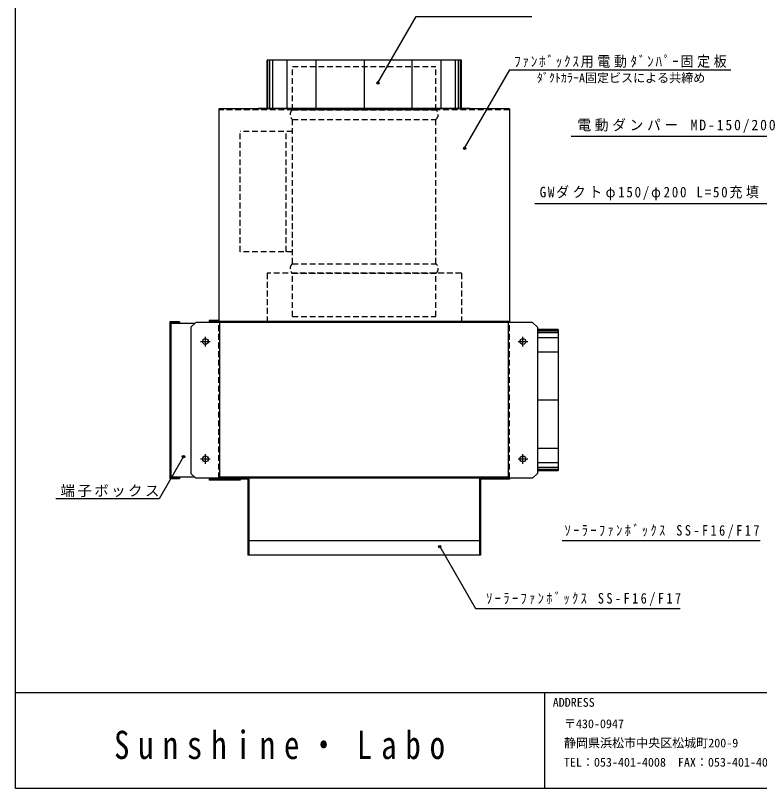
# Model space of a CAD drawing. Units: millimetres at full size, sheet at 1:5; details may follow other scales. Extents: x -3176 to 3044, y -1273 to 1617.
# Drawn here: x -3176 to -2403, y -1273 to -470 of the extents above; entities that cross this region are included whole.
import ezdxf
from ezdxf.enums import TextEntityAlignment as Align

# ---------------------------------------------------------------- set-up
doc = ezdxf.new("R2010")
doc.units = ezdxf.units.MM
doc.header["$LTSCALE"] = 5
doc.header["$PDMODE"] = 32
doc.header["$PDSIZE"] = 2.5
doc.linetypes.add('CHAIN1', pattern=[8, 5, -1, 1, -1])
doc.linetypes.add('DASHED1', pattern=[1.8, 1.2, -0.6])
doc.layers.add('0-0', color=7, linetype='Continuous')
doc.layers.add('F-0', color=2, linetype='Continuous')
doc.styles.add('ＭＳ ゴシック', font='')
doc.styles.add('ＭＳ 明朝', font='')
doc.styles.get('ＭＳ ゴシック').set_extended_font_data('MS Gothic')
doc.styles.get('ＭＳ 明朝').set_extended_font_data('MS Mincho')

msp = doc.modelspace()

# ---------------------------------------------------------------- linework, layer by layer
at = {"layer": '0-0', "color": 4}
for p, q in [((-2799.496, -539.833), (-2759.632, -470.788)), ((-2759.632, -470.788), (-2639.377, -470.788)), ((-2914.656, -566.349), (-2914.656, -516.349)), ((-2914.556, -566.349), (-2914.556, -516.349)), ((-2914.356, -566.349), (-2914.356, -516.349)), ((-2913.756, -566.349), (-2913.756, -516.349)), ((-2911.756, -566.349), (-2911.756, -516.349)), ((-2908.756, -566.349), (-2908.756, -516.349)), ((-2893.756, -566.349), (-2893.756, -516.349)), ((-2863.756, -566.349), (-2863.756, -516.349)), ((-2813.756, -516.349), (-2813.756, -566.349)), ((-2763.756, -566.349), (-2763.756, -516.349)), ((-2733.756, -566.349), (-2733.756, -516.349)), ((-2718.756, -566.349), (-2718.756, -516.349)), ((-2715.756, -566.349), (-2715.756, -516.349)), ((-2713.756, -566.349), (-2713.756, -516.349)), ((-2713.156, -566.349), (-2713.156, -516.349)), ((-2712.956, -566.349), (-2712.956, -516.349)), ((-2712.856, -566.349), (-2712.856, -516.349)), ((-2709.412, -607.868), (-2662.351, -526.356)), ((-2662.351, -526.356), (-2432.756, -526.356)), ((-2390.112, -595.479), (-2598.6, -595.479)), ((-2384.332, -665.695), (-2636.352, -665.695)), ((-3001.558, -928.383), (-3026.893, -972.264)), ((-3026.893, -972.264), (-3134.052, -972.264)), ((-2608.099, -1015.543), (-2402.148, -1015.543)), ((-2735.309, -1021.904), (-2698.222, -1086.14)), ((-2698.222, -1086.14), (-2485.425, -1086.14))]:
    msp.add_line(p, q, dxfattribs=at)
at = {"layer": '0-0'}
for p, q in [((-2914.756, -566.349), (-2914.756, -516.349)), ((-2662.756, -566.849), (-2964.756, -566.849)), ((-2923.756, -566.849), (-2923.756, -566.349)), ((-2703.756, -566.349), (-2923.756, -566.349)), ((-2703.756, -566.849), (-2703.756, -566.349)), ((-2662.756, -566.849), (-2662.756, -787.849)), ((-2974.756, -786.849), (-2974.756, -788.849)), ((-2964.756, -786.849), (-2974.756, -786.849)), ((-3014.756, -789.349), (-3014.756, -950.349)), ((-3005.756, -789.349), (-3014.756, -789.349)), ((-2989.756, -789.849), (-3014.756, -789.849)), ((-3005.756, -788.349), (-3005.756, -789.349)), ((-2988.756, -788.849), (-2993.756, -793.849)), ((-2993.756, -793.849), (-2993.756, -945.849)), ((-2638.756, -788.849), (-2988.756, -788.849)), ((-2973.756, -787.849), (-2973.756, -788.849)), ((-2964.756, -787.849), (-2964.756, -788.849)), ((-2662.756, -787.849), (-2964.756, -787.849)), ((-2963.756, -950.849), (-2963.756, -788.849)), ((-2663.756, -950.849), (-2663.756, -788.849)), ((-2662.756, -787.849), (-2662.756, -788.849)), ((-2638.756, -788.849), (-2633.756, -793.849)), ((-2633.756, -793.849), (-2633.756, -945.849)), ((-2612.256, -796.349), (-2633.756, -796.349)), ((-2612.256, -796.549), (-2633.756, -796.549)), ((-2612.256, -796.849), (-2633.756, -796.849)), ((-2612.256, -797.849), (-2633.756, -797.849)), ((-2612.256, -799.849), (-2633.756, -799.849)), ((-2612.256, -796.349), (-2612.256, -943.349)), ((-2612.256, -804.849), (-2633.756, -804.849)), ((-2612.256, -819.849), (-2633.756, -819.849)), ((-2612.256, -869.849), (-2633.756, -869.849)), ((-2612.256, -919.849), (-2633.756, -919.849)), ((-2612.256, -934.849), (-2633.756, -934.849)), ((-2612.256, -939.849), (-2633.756, -939.849)), ((-2988.756, -950.849), (-2993.756, -945.849)), ((-2638.756, -950.849), (-2633.756, -945.849)), ((-2612.256, -941.849), (-2633.756, -941.849)), ((-2612.256, -942.849), (-2633.756, -942.849)), ((-2612.256, -943.149), (-2633.756, -943.149)), ((-2612.256, -943.349), (-2633.756, -943.349)), ((-3005.756, -951.349), (-3015.756, -951.349)), ((-2989.756, -949.849), (-3014.756, -949.849)), ((-3005.756, -950.349), (-3014.756, -950.349)), ((-3005.756, -950.349), (-3005.756, -951.349)), ((-2638.756, -950.849), (-2988.756, -950.849)), ((-2638.756, -950.849), (-2988.756, -950.849)), ((-2974.756, -950.849), (-2974.756, -952.849)), ((-2973.756, -950.849), (-2973.756, -951.849)), ((-2934.756, -951.849), (-2973.756, -951.849)), ((-2934.756, -951.849), (-2973.756, -951.849)), ((-2964.756, -950.849), (-2964.756, -951.849)), ((-2663.756, -949.849), (-2963.756, -949.849)), ((-2934.756, -951.849), (-2934.756, -1030.849)), ((-2933.756, -950.849), (-2933.756, -1030.849)), ((-2693.756, -950.849), (-2693.756, -1030.849)), ((-2662.756, -951.849), (-2692.756, -951.849)), ((-2662.756, -950.849), (-2662.756, -951.849)), ((-2693.756, -1015.849), (-2933.756, -1015.849)), ((-2693.756, -1015.849), (-2933.756, -1015.849)), ((-2692.756, -1030.849), (-2934.756, -1030.849))]:
    msp.add_line(p, q, dxfattribs=at)
at = {"layer": '0-0', "linetype": 'DASHED1'}
for p, q in [((-2888.256, -522.849), (-2739.256, -522.849)), ((-2888.256, -567.849), (-2888.256, -522.849)), ((-2739.256, -567.849), (-2739.256, -522.849)), ((-2662.756, -567.849), (-2964.756, -567.849)), ((-2964.756, -950.849), (-2964.756, -788.849)), ((-2662.756, -950.849), (-2662.756, -788.849))]:
    msp.add_line(p, q, dxfattribs=at)
at = {"layer": '0-0', "color": 4, "linetype": 'DASHED1'}
for p, q in [((-2888.256, -567.849), (-2739.256, -567.849)), ((-2888.256, -567.849), (-2739.256, -567.849)), ((-2888.256, -577.849), (-2739.256, -577.849)), ((-2888.256, -727.849), (-2888.256, -577.849)), ((-2888.256, -577.849), (-2739.256, -577.849)), ((-2888.256, -727.849), (-2888.256, -577.849)), ((-2739.256, -727.849), (-2739.256, -577.849)), ((-2739.256, -727.849), (-2739.256, -577.849)), ((-2888.256, -590.349), (-2942.756, -590.349)), ((-2894.756, -715.349), (-2894.756, -590.349)), ((-2888.256, -727.849), (-2739.256, -727.849)), ((-2888.256, -727.849), (-2739.256, -727.849)), ((-2888.256, -782.849), (-2888.256, -737.849)), ((-2888.256, -737.849), (-2739.256, -737.849)), ((-2888.256, -737.849), (-2739.256, -737.849)), ((-2888.256, -782.849), (-2888.256, -737.849)), ((-2739.256, -782.849), (-2739.256, -737.849)), ((-2739.256, -782.849), (-2739.256, -737.849)), ((-2712.756, -737.849), (-2712.756, -787.849)), ((-2888.256, -782.849), (-2739.256, -782.849)), ((-2888.256, -782.849), (-2739.256, -782.849))]:
    msp.add_line(p, q, dxfattribs=at)
at = {"layer": '0-0', "color": 4, "linetype": 'CHAIN1'}
for p, q in [((-2983.756, -808.849), (-2973.756, -808.849)), ((-2978.756, -813.849), (-2978.756, -803.849)), ((-2653.756, -808.849), (-2643.756, -808.849)), ((-2648.756, -813.849), (-2648.756, -803.849)), ((-2983.756, -930.849), (-2973.756, -930.849)), ((-2978.756, -935.849), (-2978.756, -925.849)), ((-2653.756, -930.849), (-2643.756, -930.849)), ((-2648.756, -935.849), (-2648.756, -925.849))]:
    msp.add_line(p, q, dxfattribs=at)
at = {"layer": '0-0'}
for points in [[(-2712.756, -566.349), (-2712.756, -516.349), (-2914.756, -516.349)], [(-2964.756, -566.849), (-2964.756, -787.849), (-2973.756, -787.849)], [(-3005.756, -788.349), (-3015.756, -788.349), (-3015.756, -951.349)], [(-2942.756, -951.849), (-2942.756, -952.849), (-2974.756, -952.849)], [(-2662.756, -951.849), (-2692.756, -951.849), (-2692.756, -1030.849)]]:
    msp.add_lwpolyline(points, dxfattribs=at)
at = {"layer": '0-0', "color": 4, "linetype": 'DASHED1'}
for points in [[(-2888.256, -715.349), (-2942.756, -715.349), (-2942.756, -590.349)], [(-2712.756, -737.849), (-2914.756, -737.849), (-2914.756, -787.849)]]:
    msp.add_lwpolyline(points, dxfattribs=at)
at = {"layer": '0-0'}
for centre in [(-2978.756, -808.849), (-2648.756, -808.849), (-2978.756, -930.849), (-2648.756, -930.849)]:
    msp.add_circle(centre, 3, dxfattribs=at)
at = {"layer": '0-0', "color": 4, "linetype": 'DASHED1'}
for centre, start, end in [((-2884.506, -572.849), 126.8699, 233.1301), ((-2884.506, -572.849), 126.8699, 233.1301), ((-2743.006, -572.849), 306.8699, 53.1301), ((-2743.006, -572.849), 306.8699, 53.1301), ((-2884.506, -732.849), 126.8699, 233.1301), ((-2884.506, -732.849), 126.8699, 233.1301), ((-2743.006, -732.849), 306.8699, 53.1301), ((-2743.006, -732.849), 306.8699, 53.1301)]:
    msp.add_arc(centre, 6.25, start, end, dxfattribs=at)
at = {"layer": '0-0', "color": 5}
for p in [(-2799.496, -539.833), (-2709.412, -607.868), (-3001.558, -928.383), (-2735.309, -1021.904)]:
    msp.add_point(p, dxfattribs=at)
at = {"layer": 'F-0', "color": 5}
for p, q in [((-3176.175, -1173.477), (-1156.175, -1173.477)), ((-1156.175, -1273.477), (-3176.175, -1273.477))]:
    msp.add_line(p, q, dxfattribs=at)
at = {"layer": 'F-0'}
msp.add_line((-2626.175, -1273.477), (-2626.175, -1173.477), dxfattribs=at)
msp.add_line((-2626.175, -1273.477), (-2626.175, -1173.477), dxfattribs=at)
at = {"layer": 'F-0', "color": 5}
msp.add_lwpolyline([(-3176.175, -1273.477), (-3176.175, 131.523), (-1156.175, 131.523)], dxfattribs=at)

# ---------------------------------------------------------------- texts
at = {"layer": '0-0', "color": 4, "style": 'ＭＳ ゴシック'}
msp.add_text('ﾀﾞｸﾄｶﾗｰA固定ビスによる共締め', height=9.164, dxfattribs=at).set_placement((-2634.277, -542.054), align=Align.BOTTOM_LEFT)
at = {"layer": '0-0', "char_height": 11, "attachment_point": 7, "style": 'ＭＳ ゴシック'}
for s, insert in [('\\T1.28;\\W0.9;ﾌｧﾝﾎﾞｯｸｽ用電動ﾀﾞﾝﾊﾟｰ固定板', (-2657.893, -524.221)), ('\\T1.27;\\W0.95;電動ダンパー\\~MD-150/200', (-2592.143, -591.801)), ('\\T1.27;\\W0.9;GWダクトφ150/φ200\\~L=50充填', (-2631.385, -661.841)), ('\\T1.17;端子ボックス', (-3129.366, -970.582)), ('\\T1.4;\\W0.85;ｿｰﾗｰﾌｧﾝﾎﾞｯｸｽ\\~SS-F16/F17', (-2605.483, -1013.229)), ('\\T1.4;\\W0.85;ｿｰﾗｰﾌｧﾝﾎﾞｯｸｽ\\~SS-F16/F17', (-2686.959, -1083.875))]:
    msp.add_mtext(s, dxfattribs=dict(at, insert=insert))
at = {"layer": 'F-0', "color": 4, "style": 'ＭＳ ゴシック'}
for s, p in [('ADDRESS', (-2617.786, -1191.233)), ('〒430-0947', (-2606.175, -1213.477)), ('静岡県浜松市中央区松城町200-9', (-2606.175, -1233.477)), ('TEL：053-401-4008  FAX：053-401-4009', (-2606.175, -1253.477))]:
    msp.add_text(s, height=9.164, dxfattribs=at).set_placement(p, align=Align.BOTTOM_LEFT)
at = {"layer": 'F-0', "insert": (-3073.66, -1243.317), "char_height": 29.33, "attachment_point": 7, "style": 'ＭＳ 明朝'}
msp.add_mtext('\\T1.58;\\W0.8;Sunshine・Labo', dxfattribs=at)

doc.saveas('drawing.dxf')
